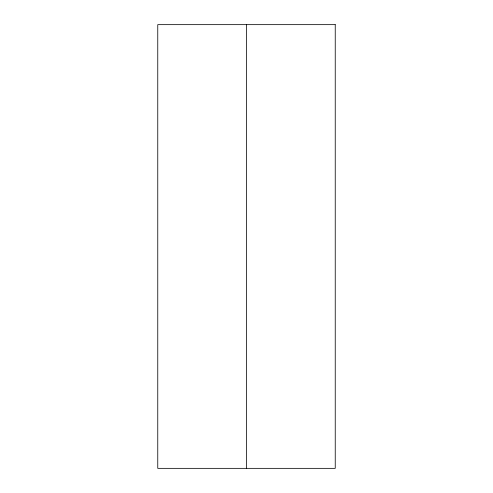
<?xml version="1.0" encoding="UTF-8"?>
<svg xmlns="http://www.w3.org/2000/svg" width="493" height="493" viewBox="0 0 493 493"><rect width="100%" height="100%" fill="white"/><g stroke="black" fill="none" stroke-linecap="round" stroke-linejoin="round"><path stroke-width="0.74" d="M246.5 24.65L246.5 468.35M335.24 24.65L157.76 24.65L157.76 468.35L335.24 468.35L335.24 24.65"/></g></svg>
